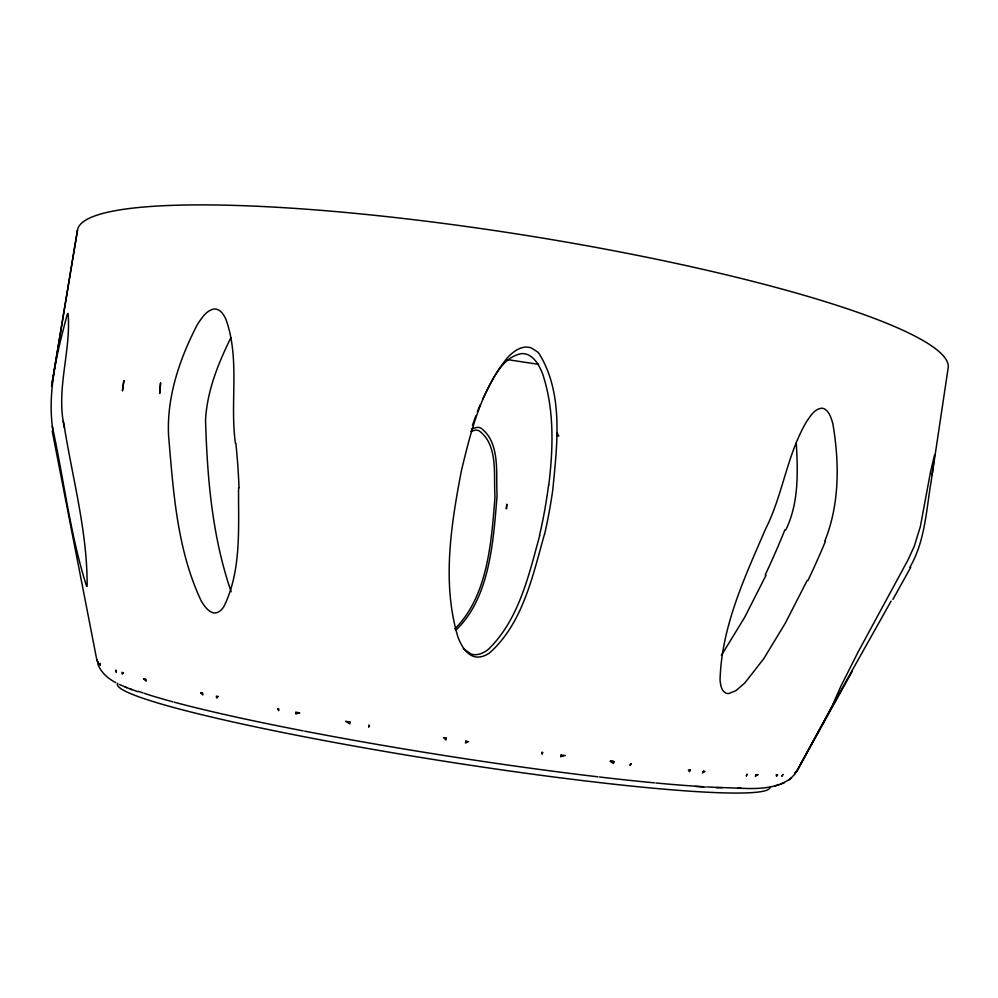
<?xml version="1.0" encoding="UTF-8"?>
<svg xmlns="http://www.w3.org/2000/svg" width="998" height="998" viewBox="0 0 998 998"><rect width="100%" height="100%" fill="white"/><g stroke="black" fill="none" stroke-linecap="round" stroke-linejoin="round"><path stroke-width="1.5" d="M544.446 534.342C532.745 575.609 522.989 623.064 489.631 652.879C486.176 655.274 482.109 657.121 477.83 657.096A13.248 12.45 0.9 0 1 473.064 656.21C465.143 653.016 461.014 644.708 458.007 637.273C441.79 583.381 450.971 525.522 461.263 471.355C470.806 431.647 481.048 389.781 507.508 357.621C512.348 352.581 518.336 347.554 525.634 347.092A14.421 14.359 57.9 0 1 531.373 347.99L537.198 351.67A24.638 24.538 57.1 0 1 539.132 353.654C563.932 393.786 557.059 445.308 552.742 490.193A634.466 581.285 26 0 1 544.571 534.379M548.75 485.253C553.304 448.077 554.501 409.155 542.425 373.264C539.332 365.879 535.14 357.646 527.256 354.477A14.009 13.96 59.5 0 0 521.68 353.604C500.41 357.446 491.59 382.671 482.545 399.175M932.132 474.799L934.565 454.776L930.535 471.842L920.368 526.545L914.23 546.38L907.955 560.003L858.23 651.769L840.902 686.175L833.268 703.478A11.265 0.761 -62.4 0 0 833.704 703.303L891.102 601.108M51.746 385.141L77.495 230.101A440.767 64.957 9 0 1 524.649 235.179A440.767 64.957 9 0 1 948.088 368.487L931.221 480.886C926.231 510.09 925.183 541.091 909.864 567.326M51.572 386.363L77.495 230.101M539.706 535.589C528.84 575.197 518.96 619.384 488.608 649.124C484.903 652.068 480.487 654.563 475.647 654.713A12.862 12.101 0.9 0 1 470.981 654.014L463.334 648.613M796.878 771.142L833.891 703.079L795.98 772.639L852.317 671.205M472.466 425.323L475.796 415.916M824.835 540.991C839.755 504.015 839.455 462.286 832.819 423.551C831.272 418.399 829.675 412.399 824.947 409.192A13.61 9.207 -84.6 0 0 821.329 408.244C814.38 409.168 810.388 416.154 806.721 421.343C786.96 454.601 783.056 494.26 765.74 528.641C744.907 576.856 721.367 626.906 720.057 680.312C720.581 684.79 721.192 690.579 725.646 692.999A12.587 8.209 -55.1 0 0 728.79 693.535L735.925 690.666L744.807 682.969L763.682 658.805L785.164 623.426L807.232 580.399M785.8 529.926C799.011 502.867 797.913 471.954 796.254 442.7M477.318 411.812L480.213 404.714M766.04 575.247L744.658 617.363L721.392 655.387M230.887 337.711C218.225 363.384 207.023 391.104 205.551 420.033C207.197 477.867 212.187 536.749 231.162 591.764M794.982 774.061L790.266 778.852M52.844 429.913C47.006 391.041 57.472 351.483 67.353 314.021A12.176 1.684 -81.3 0 1 68.101 313.609C71.207 351.62 55.476 390.043 64.546 428.08C73.016 480.312 87.587 533.406 87.113 586.313A11.452 1.709 80.1 0 1 86.477 585.913C70.085 534.155 63.884 479.389 52.283 426.396M716.177 787.672C740.404 786.948 768.685 793.51 790.079 778.976M788.907 779.962L791.439 777.879M454.851 628.827C488.022 596.018 491.465 541.265 494.996 496.904C493.449 475.834 498.676 444.908 478.99 430.749A9.182 9.132 31.3 0 0 475.335 430.126L470.619 431.386M455.737 630.237C490.168 597.977 493.461 539.781 497.091 495.382C495.719 473.613 500.697 442.538 480.737 427.98A9.356 9.294 30.6 0 0 477.019 427.356L471.692 428.903M780.798 784.241L784.416 782.669M774.623 786.037L779.139 784.815M64.546 428.08L63.323 421.144M695.294 786.424L706.122 787.135M610.551 760.9L613.57 761.287M556.759 435.602L558.818 435.951L556.734 432.783M130.301 689.007L137.849 691.726M119.286 684.403L126.808 687.647M125.187 687.023L131.923 689.63M115.805 682.657C108.058 678.615 100.823 672.452 97.866 663.994M96.731 659.478L97.118 661.163M52.22 431.036L96.968 660.626M235.428 443.399C229.715 402.244 240.231 359.08 225.897 319.248C223.914 314.969 221.007 309.929 215.917 309.068A13.772 10.279 -76.4 0 0 213.148 309.168C205.663 311.214 201.334 318.624 197.317 324.662C179.69 358.644 166.616 396.78 168.575 435.54C173.328 491.34 176.97 549.723 201.284 601.058C204.029 605.512 207.147 610.402 212.2 612.473A12.65 9.044 70.6 0 0 214.994 612.947C218.812 612.847 221.731 609.828 223.739 606.884C241.84 570.444 238.21 527.381 238.584 487.847M548.576 485.215A614.107 563.845 23.8 0 1 539.506 535.527M825.521 541.153A699.947 522.964 -54 0 1 807.906 580.611M784.927 529.751A679.7 508.718 -53.6 0 1 765.192 574.985M892.898 599.461A673.463 15.569 -60.9 0 1 910.775 567.276M235.877 443.449A508.543 344.834 71.7 0 1 239.021 487.96M740.99 787.933A330.35 24.239 9 0 1 738.183 787.946M722.203 787.622A330.35 24.239 9 0 1 707.432 786.935M703.079 786.686A330.35 24.239 9 0 1 655.823 782.981M654.351 782.844A330.35 24.239 9 0 1 599.536 777.005M597.977 776.818A330.35 24.239 9 0 1 304.677 731.147M303.217 730.873A330.35 24.239 9 0 1 174.401 702.23M173.053 701.868A330.35 24.239 9 0 1 144.124 693.286M142.864 692.861A330.35 24.239 9 0 1 138.385 691.302M538.458 364.27A393.449 57.697 9 0 1 508.057 359.692M769.994 787.422A330.388 25.05 9 0 1 434.38 759.653A330.388 25.05 9 0 1 117.677 683.268M506.822 504.377L506.685 508.718L506.061 508.618L506.822 504.377M349.986 722.053L349.899 723.899L345.62 721.267L349.986 722.053M368.836 725.346L368.711 727.18L369.559 725.471L368.836 725.346M160.541 383.095L159.692 393.387L160.541 383.095M123.839 380.65L122.492 390.68L123.839 380.65M446.293 738.146L446.006 739.967L443.536 737.709L446.293 738.146M465.841 741.19L465.505 743.011L468.411 741.589L465.841 741.19M542.625 752.455L542.126 754.226L541.739 752.33L542.625 752.455M561.138 754.987L560.602 756.758L565.242 755.523L561.138 754.987M746.941 774.273L746.429 775.908L746.941 774.273M614.032 761.773L613.383 763.507L610.165 761.299L614.032 761.773M630.586 763.744L629.913 765.478L631.347 763.832L630.586 763.744M690.217 770.069L689.431 771.753L688.395 769.895L690.217 770.069M795.506 772.178L794.845 773.575L795.506 772.178M703.278 771.242L702.467 772.914L705.025 771.392L703.278 771.242M756.172 774.648L755.286 776.244L758.068 774.697L756.172 774.648M777.504 774.772L776.606 776.332L776.17 774.797L777.504 774.772M782.869 774.51L781.958 776.057L782.869 774.51M123.403 672.827L122.317 674.149L121.956 672.365L123.403 672.827M218.15 696.504L216.566 697.964L216.379 696.117L218.15 696.504M299.562 712.834L295.782 713.969L295.745 712.123L299.562 712.834M278.629 708.842L277.694 708.655L278.704 710.688L278.629 708.842M202.569 693.099L200.598 692.649L202.794 694.932L202.569 693.099M145.72 679.326L143.55 678.727L146.057 681.135L145.72 679.326M115.793 670.294L116.167 672.066L115.793 670.294M100.162 663.483L100.249 665.042L100.162 663.483M98.004 661.899L98.39 663.608L98.004 661.899"/></g></svg>
